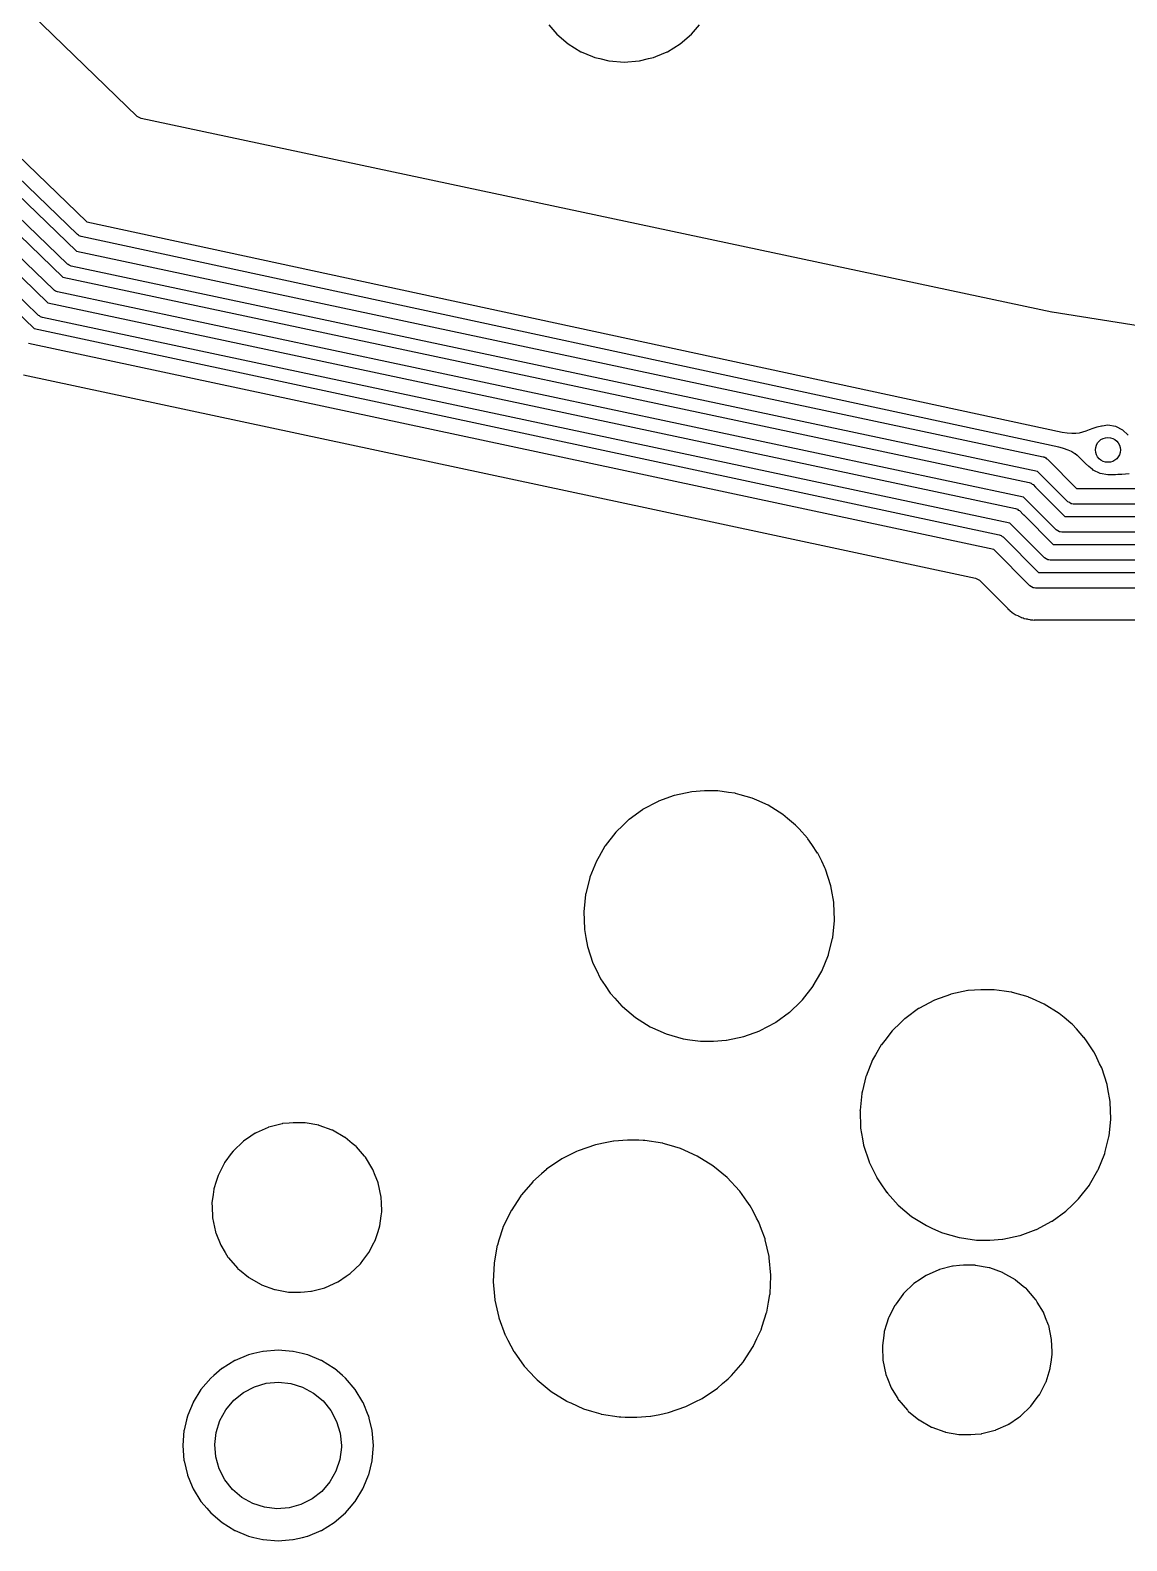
# Model space of a CAD drawing. Extents: x 1.4 to 9.87, y -6.25 to -1.8.
# Drawn here: x 4.246 to 4.939, y -5.721 to -4.767 of the extents above; entities that cross this region are included whole.
import ezdxf

# ---------------------------------------------------------------- set-up
doc = ezdxf.new("R2010")
doc.units = 0
doc.header["$MEASUREMENT"] = 0
doc.layers.add('BLACK', color=7, linetype='CONTINUOUS')

msp = doc.modelspace()

# ---------------------------------------------------------------- linework, layer by layer
at = {"layer": 'BLACK', "linetype": 'CONTINUOUS'}
for p, q in [((4.3139, -4.82146), (4.24726, -4.7571)), ((4.57387, -4.76346), (4.57898, -4.76944)), ((4.57898, -4.76944), (4.58616, -4.77557)), ((4.65694, -4.77557), (4.66412, -4.76944)), ((4.66412, -4.76944), (4.66922, -4.76346)), ((4.58616, -4.77557), (4.59422, -4.78051)), ((4.59422, -4.78051), (4.5944, -4.78058)), ((4.5944, -4.78058), (4.5944, -4.78058)), ((4.5944, -4.78058), (4.60151, -4.78353)), ((4.64158, -4.78353), (4.6487, -4.78058)), ((4.6487, -4.78058), (4.64888, -4.78051)), ((4.6487, -4.78058), (4.6487, -4.78058)), ((4.64888, -4.78051), (4.65694, -4.77557)), ((4.17488, -4.78473), (4.28194, -4.88805)), ((4.60151, -4.78353), (4.60294, -4.78413)), ((4.60294, -4.78413), (4.60616, -4.7849)), ((4.60616, -4.7849), (4.61194, -4.78629)), ((4.61194, -4.78629), (4.61194, -4.78629)), ((4.61194, -4.78629), (4.61213, -4.78633)), ((4.61213, -4.78633), (4.62155, -4.78707)), ((4.62155, -4.78707), (4.63097, -4.78633)), ((4.63097, -4.78633), (4.63116, -4.78629)), ((4.63116, -4.78629), (4.63694, -4.7849)), ((4.63116, -4.78629), (4.63116, -4.78629)), ((4.63694, -4.7849), (4.64015, -4.78413)), ((4.64015, -4.78413), (4.64158, -4.78353)), ((4.27611, -4.8961), (4.16906, -4.79279)), ((4.26973, -4.91469), (4.1605, -4.80915)), ((4.16632, -4.80109), (4.27556, -4.90663)), ((4.15759, -4.81751), (4.26689, -4.92292)), ((4.26108, -4.93099), (4.15178, -4.82557)), ((4.31631, -4.82275), (4.3139, -4.82146)), ((4.89184, -4.94508), (4.31631, -4.82275)), ((4.14867, -4.83377), (4.25741, -4.93915)), ((4.25158, -4.9472), (4.14295, -4.84193)), ((4.1396, -4.85015), (4.24869, -4.95549)), ((4.2767, -4.89641), (4.27611, -4.8961)), ((4.28194, -4.88805), (4.89826, -5.02082)), ((4.27717, -4.89688), (4.2767, -4.89641)), ((4.27849, -4.89737), (4.27717, -4.89688)), ((4.89619, -5.03044), (4.27849, -4.89737)), ((4.27033, -4.915), (4.26973, -4.91469)), ((4.27081, -4.91547), (4.27033, -4.915)), ((4.27556, -4.90663), (4.88637, -5.03646)), ((4.26689, -4.92292), (4.87745, -5.0527)), ((4.27213, -4.91596), (4.27081, -4.91547)), ((4.88273, -5.04575), (4.27213, -4.91596)), ((4.26167, -4.9313), (4.26108, -4.93099)), ((4.26214, -4.93177), (4.26167, -4.9313)), ((4.26347, -4.93226), (4.26214, -4.93177)), ((4.87398, -5.06203), (4.26347, -4.93226)), ((4.25741, -4.93915), (4.86876, -5.06909)), ((4.25218, -4.94751), (4.25158, -4.9472)), ((4.25266, -4.94799), (4.25218, -4.94751)), ((4.25398, -4.94848), (4.25266, -4.94799)), ((4.86526, -5.07841), (4.25398, -4.94848)), ((4.89209, -4.94512), (4.89184, -4.94508)), ((4.95169, -4.95456), (4.89209, -4.94512)), ((4.24869, -4.95549), (4.85853, -5.08578)), ((4.85505, -5.09511), (4.24525, -4.96482)), ((4.24211, -4.98462), (4.63782, -5.06917)), ((4.9114, -5.02077), (4.91348, -5.0201)), ((4.91348, -5.0201), (4.91561, -5.01932)), ((4.91561, -5.01932), (4.91791, -5.01848)), ((4.91791, -5.01848), (4.91793, -5.01847)), ((4.91793, -5.01847), (4.91918, -5.01806)), ((4.91918, -5.01806), (4.9205, -5.01762)), ((4.9205, -5.01762), (4.92052, -5.01761)), ((4.92052, -5.01761), (4.92319, -5.01688)), ((4.92319, -5.01688), (4.92354, -5.01693)), ((4.92354, -5.01693), (4.92723, -5.01635)), ((4.92354, -5.01693), (4.92354, -5.01693)), ((4.92723, -5.01635), (4.9321, -5.01712)), ((4.9321, -5.01712), (4.93649, -5.01936)), ((4.93649, -5.01936), (4.93997, -5.02284)), ((4.89826, -5.02082), (4.8983, -5.02081)), ((4.8983, -5.02081), (4.90137, -5.02136)), ((4.90137, -5.02136), (4.90138, -5.02136)), ((4.90138, -5.02136), (4.90138, -5.02136)), ((4.90138, -5.02136), (4.90435, -5.02163)), ((4.90435, -5.02163), (4.90435, -5.02163)), ((4.90435, -5.02163), (4.90437, -5.02163)), ((4.90437, -5.02163), (4.90696, -5.02159)), ((4.90696, -5.02159), (4.90927, -5.02129)), ((4.90927, -5.02129), (4.90928, -5.02128)), ((4.90928, -5.02128), (4.91139, -5.02078)), ((4.90928, -5.02128), (4.90928, -5.02128)), ((4.91139, -5.02078), (4.9114, -5.02077)), ((4.91139, -5.02078), (4.91139, -5.02078)), ((4.88637, -5.03646), (4.88659, -5.03654)), ((4.88659, -5.03654), (4.88671, -5.03654)), ((4.88671, -5.03654), (4.88689, -5.03665)), ((4.88689, -5.03665), (4.8872, -5.03677)), ((4.8872, -5.03677), (4.8874, -5.03679)), ((4.8874, -5.03679), (4.88749, -5.03687)), ((4.88749, -5.03687), (4.8877, -5.03695)), ((4.8877, -5.03695), (4.88829, -5.03754)), ((4.88829, -5.03754), (4.88905, -5.03802)), ((4.88905, -5.03802), (4.88916, -5.03826)), ((4.88916, -5.03826), (4.90737, -5.05647)), ((4.89622, -5.03047), (4.89619, -5.03044)), ((4.89846, -5.03104), (4.89622, -5.03047)), ((4.89924, -5.03123), (4.89846, -5.03104)), ((4.90208, -5.03222), (4.89924, -5.03123)), ((4.90209, -5.03223), (4.90208, -5.03222)), ((4.90413, -5.03319), (4.90209, -5.03223)), ((4.90209, -5.03223), (4.90209, -5.03223)), ((4.90443, -5.03333), (4.90413, -5.03319)), ((4.90444, -5.03334), (4.90443, -5.03333)), ((4.9064, -5.03455), (4.90444, -5.03334)), ((4.90444, -5.03334), (4.90444, -5.03334)), ((4.90641, -5.03455), (4.9064, -5.03455)), ((4.9064, -5.03455), (4.9064, -5.03455)), ((4.90642, -5.03456), (4.90641, -5.03455)), ((4.90776, -5.0356), (4.90642, -5.03456)), ((4.90642, -5.03456), (4.90642, -5.03456)), ((4.90814, -5.0359), (4.90776, -5.0356)), ((4.90976, -5.03737), (4.90814, -5.0359)), ((4.91138, -5.03896), (4.90976, -5.03737)), ((4.91313, -5.04067), (4.91138, -5.03896)), ((4.90185, -5.06487), (4.88273, -5.04575)), ((4.91314, -5.04068), (4.91313, -5.04067)), ((4.91514, -5.04252), (4.91314, -5.04068)), ((4.91516, -5.04253), (4.91514, -5.04252)), ((4.91728, -5.0443), (4.91516, -5.04253)), ((4.91747, -5.04439), (4.91728, -5.0443)), ((4.91752, -5.04438), (4.91747, -5.04439)), ((4.91797, -5.04484), (4.91752, -5.04438)), ((4.92236, -5.04707), (4.91797, -5.04484)), ((4.92723, -5.04785), (4.92236, -5.04707)), ((4.92749, -5.04781), (4.92723, -5.04785)), ((4.92758, -5.04784), (4.92749, -5.04781)), ((4.92848, -5.04783), (4.92758, -5.04784)), ((4.93056, -5.04781), (4.92848, -5.04783)), ((4.93057, -5.04781), (4.93056, -5.04781)), ((4.93196, -5.04777), (4.93057, -5.04781)), ((4.93344, -5.04773), (4.93196, -5.04777)), ((4.93557, -5.04762), (4.93344, -5.04773)), ((4.93344, -5.04773), (4.93344, -5.04773)), ((4.93597, -5.0476), (4.93557, -5.04762)), ((4.93598, -5.0476), (4.93597, -5.0476)), ((4.9383, -5.04745), (4.93598, -5.0476)), ((4.93831, -5.04745), (4.9383, -5.04745)), ((4.94056, -5.04728), (4.93831, -5.04745)), ((4.87745, -5.0527), (4.87747, -5.05271)), ((4.87747, -5.05271), (4.87748, -5.05271)), ((4.87748, -5.05271), (4.8775, -5.05272)), ((4.8775, -5.05272), (4.87878, -5.05319)), ((4.87878, -5.05319), (4.87929, -5.0537)), ((4.87929, -5.0537), (4.87991, -5.05404)), ((4.87991, -5.05404), (4.8815, -5.05563)), ((4.8815, -5.05563), (4.8815, -5.05563)), ((4.8815, -5.05563), (4.90004, -5.07416)), ((4.90737, -5.05647), (4.9497, -5.05647)), ((4.87454, -5.06259), (4.87398, -5.06203)), ((4.89452, -5.08257), (4.87454, -5.06259)), ((4.87454, -5.06259), (4.87454, -5.06259)), ((4.90291, -5.06545), (4.90185, -5.06487)), ((4.90393, -5.06611), (4.90291, -5.06545)), ((4.90419, -5.06614), (4.90393, -5.06611)), ((4.90428, -5.0662), (4.90419, -5.06614)), ((4.90446, -5.06618), (4.90428, -5.0662)), ((4.90533, -5.06631), (4.90446, -5.06618)), ((4.9497, -5.06631), (4.90533, -5.06631)), ((4.63782, -5.06917), (4.84364, -5.11314)), ((4.86876, -5.06909), (4.86881, -5.06911)), ((4.86881, -5.06911), (4.86884, -5.06911)), ((4.86884, -5.06911), (4.86891, -5.06915)), ((4.86891, -5.06915), (4.87008, -5.06958)), ((4.87008, -5.06958), (4.87061, -5.0701)), ((4.87061, -5.0701), (4.87126, -5.07047)), ((4.87126, -5.07047), (4.87382, -5.07309)), ((4.87382, -5.07309), (4.87408, -5.07324)), ((4.87408, -5.07324), (4.89271, -5.09186)), ((4.90004, -5.07416), (4.91266, -5.07416)), ((4.91266, -5.07416), (4.91266, -5.07416)), ((4.91266, -5.07416), (5.09559, -5.07416)), ((4.85853, -5.08578), (4.85854, -5.08579)), ((4.85854, -5.08579), (4.85855, -5.08579)), ((4.85855, -5.08579), (4.85857, -5.0858)), ((4.85857, -5.0858), (4.85985, -5.08627)), ((4.85985, -5.08627), (4.86036, -5.08678)), ((4.86036, -5.08678), (4.86098, -5.08712)), ((4.86098, -5.08712), (4.88342, -5.10956)), ((4.86696, -5.08015), (4.86526, -5.07841)), ((4.86724, -5.08031), (4.86696, -5.08015)), ((4.88719, -5.10026), (4.86724, -5.08031)), ((4.89558, -5.08315), (4.89452, -5.08257)), ((4.8966, -5.0838), (4.89558, -5.08315)), ((4.89685, -5.08384), (4.8966, -5.0838)), ((4.89695, -5.08389), (4.89685, -5.08384)), ((4.89713, -5.08388), (4.89695, -5.08389)), ((4.898, -5.08401), (4.89713, -5.08388)), ((4.91266, -5.08401), (4.898, -5.08401)), ((5.09355, -5.08401), (4.91266, -5.08401)), ((4.8779, -5.11796), (4.85505, -5.09511)), ((4.89271, -5.09186), (5.08826, -5.09186)), ((4.88825, -5.10084), (4.88719, -5.10026)), ((4.88927, -5.1015), (4.88825, -5.10084)), ((4.88952, -5.10154), (4.88927, -5.1015)), ((4.88962, -5.10159), (4.88952, -5.10154)), ((4.8898, -5.10158), (4.88962, -5.10159)), ((4.89067, -5.1017), (4.8898, -5.10158)), ((5.08622, -5.1017), (4.89067, -5.1017)), ((4.84364, -5.11314), (4.84612, -5.11448)), ((4.84612, -5.11448), (4.86156, -5.12992)), ((4.88342, -5.10956), (5.08093, -5.10956)), ((4.87897, -5.11854), (4.8779, -5.11796)), ((4.87999, -5.1192), (4.87897, -5.11854)), ((4.88024, -5.11924), (4.87999, -5.1192)), ((4.88034, -5.11929), (4.88024, -5.11924)), ((4.88052, -5.11928), (4.88034, -5.11929)), ((4.88138, -5.1194), (4.88052, -5.11928)), ((5.07889, -5.1194), (4.88138, -5.1194)), ((4.86156, -5.12992), (4.86185, -5.13025)), ((4.86185, -5.13025), (4.86201, -5.1305)), ((4.86201, -5.1305), (4.86224, -5.13072)), ((4.86224, -5.13072), (4.86397, -5.13234)), ((4.86397, -5.13234), (4.86408, -5.13245)), ((4.86408, -5.13245), (4.86486, -5.13323)), ((4.86486, -5.13323), (4.86498, -5.13332)), ((4.86498, -5.13332), (4.86534, -5.13363)), ((4.86534, -5.13363), (4.86661, -5.13482)), ((4.86661, -5.13482), (4.86688, -5.13497)), ((4.86688, -5.13497), (4.86688, -5.13497)), ((4.86688, -5.13497), (4.86731, -5.1352)), ((4.86731, -5.1352), (4.86796, -5.13563)), ((4.86796, -5.13563), (4.86859, -5.13612)), ((4.86859, -5.13612), (4.86887, -5.13624)), ((4.86887, -5.13624), (4.86887, -5.13624)), ((4.86887, -5.13624), (4.87019, -5.13681)), ((4.87019, -5.13681), (4.8706, -5.13702)), ((4.8706, -5.13702), (4.87213, -5.13785)), ((4.87213, -5.13785), (4.87243, -5.13793)), ((4.87243, -5.13793), (4.87243, -5.13793)), ((4.87243, -5.13793), (4.8729, -5.13805)), ((4.8729, -5.13805), (4.87364, -5.1383)), ((4.87364, -5.1383), (4.87437, -5.13862)), ((4.87437, -5.13862), (4.87552, -5.1388)), ((4.87552, -5.1388), (4.87609, -5.13889)), ((4.87609, -5.13889), (4.87655, -5.13899)), ((4.87655, -5.13899), (4.87793, -5.13934)), ((4.87793, -5.13934), (4.87823, -5.13942)), ((4.87823, -5.13942), (4.87903, -5.13942)), ((4.87903, -5.13942), (4.87981, -5.13948)), ((4.87981, -5.13948), (4.88059, -5.13961)), ((4.88059, -5.13961), (4.88091, -5.13958)), ((4.88091, -5.13958), (4.88233, -5.13944)), ((4.88233, -5.13944), (4.88279, -5.13942)), ((4.88279, -5.13942), (4.90178, -5.13942)), ((4.90178, -5.13942), (5.06854, -5.13942)), ((4.66421, -5.24813), (4.65339, -5.25043)), ((4.66438, -5.24812), (4.66421, -5.24813)), ((4.67239, -5.24756), (4.66438, -5.24812)), ((4.66438, -5.24812), (4.66438, -5.24812)), ((4.67248, -5.24755), (4.67239, -5.24756)), ((4.67239, -5.24756), (4.67239, -5.24756)), ((4.68077, -5.24755), (4.67248, -5.24755)), ((4.68749, -5.2485), (4.68077, -5.24755)), ((4.69155, -5.24907), (4.68749, -5.2485)), ((4.69172, -5.24909), (4.69155, -5.24907)), ((4.69155, -5.24907), (4.69155, -5.24907)), ((4.69189, -5.24914), (4.69172, -5.24909)), ((4.69492, -5.25001), (4.69189, -5.24914)), ((4.69189, -5.24914), (4.69189, -5.24914)), ((4.643, -5.25421), (4.63323, -5.25941)), ((4.64316, -5.25415), (4.643, -5.25421)), ((4.65323, -5.25049), (4.64316, -5.25415)), ((4.64316, -5.25415), (4.64316, -5.25415)), ((4.65339, -5.25043), (4.65323, -5.25049)), ((4.65323, -5.25049), (4.65323, -5.25049)), ((4.70235, -5.25214), (4.69492, -5.25001)), ((4.70251, -5.25221), (4.70235, -5.25214)), ((4.70537, -5.25349), (4.70251, -5.25221)), ((4.70251, -5.25221), (4.70251, -5.25221)), ((4.71245, -5.25664), (4.70537, -5.25349)), ((4.72183, -5.2625), (4.71245, -5.25664)), ((4.62416, -5.26603), (4.6209, -5.26918)), ((4.62429, -5.26591), (4.62416, -5.26603)), ((4.62416, -5.26603), (4.62416, -5.26603)), ((4.62467, -5.26563), (4.62429, -5.26591)), ((4.63309, -5.25951), (4.62467, -5.26563)), ((4.63323, -5.25941), (4.63309, -5.25951)), ((4.63309, -5.25951), (4.63309, -5.25951)), ((4.7247, -5.26491), (4.72183, -5.2625)), ((4.72979, -5.26918), (4.7247, -5.26491)), ((4.61633, -5.27359), (4.60952, -5.2823)), ((4.6209, -5.26918), (4.61633, -5.27359)), ((4.7303, -5.26961), (4.72979, -5.26918)), ((4.73214, -5.27164), (4.7303, -5.26961)), ((4.73742, -5.27751), (4.73214, -5.27164)), ((4.7377, -5.27783), (4.73742, -5.27751)), ((4.74021, -5.28154), (4.7377, -5.27783)), ((4.60944, -5.28245), (4.60568, -5.28896)), ((4.60952, -5.2823), (4.60944, -5.28245)), ((4.60944, -5.28245), (4.60944, -5.28245)), ((4.74379, -5.28685), (4.74021, -5.28154)), ((4.74389, -5.287), (4.74379, -5.28685)), ((4.74379, -5.28685), (4.74379, -5.28685)), ((4.74635, -5.29204), (4.74389, -5.287)), ((4.60399, -5.29188), (4.59985, -5.30213)), ((4.60568, -5.28896), (4.60399, -5.29188)), ((4.74837, -5.29618), (4.74635, -5.29204)), ((4.74873, -5.29693), (4.74837, -5.29618)), ((4.75215, -5.30745), (4.74873, -5.29693)), ((4.59981, -5.3023), (4.59725, -5.31255)), ((4.59985, -5.30213), (4.59981, -5.3023)), ((4.59981, -5.3023), (4.59981, -5.3023)), ((4.59716, -5.31304), (4.59622, -5.32192)), ((4.59718, -5.31286), (4.59716, -5.31304)), ((4.59716, -5.31304), (4.59716, -5.31304)), ((4.59725, -5.31255), (4.59718, -5.31286)), ((4.75258, -5.30985), (4.75215, -5.30745)), ((4.75397, -5.31778), (4.75258, -5.30985)), ((4.59622, -5.32192), (4.59602, -5.32386)), ((4.59602, -5.32386), (4.59603, -5.32404)), ((4.59603, -5.32404), (4.5964, -5.33473)), ((4.59603, -5.32404), (4.59603, -5.32404)), ((4.75407, -5.31834), (4.75397, -5.31778)), ((4.75408, -5.31852), (4.75407, -5.31834)), ((4.75445, -5.3291), (4.75408, -5.31852)), ((4.75408, -5.31852), (4.75408, -5.31852)), ((4.5964, -5.33473), (4.5964, -5.33491)), ((4.5964, -5.33491), (4.59643, -5.33508)), ((4.59643, -5.33508), (4.59644, -5.33509)), ((4.59644, -5.33509), (4.59735, -5.34026)), ((4.75335, -5.33996), (4.75444, -5.32957)), ((4.75444, -5.32957), (4.75446, -5.3294)), ((4.75444, -5.32957), (4.75444, -5.32957)), ((4.75446, -5.3294), (4.75445, -5.3291)), ((4.59735, -5.34026), (4.59833, -5.34581)), ((4.75069, -5.35086), (4.75326, -5.34056)), ((4.75326, -5.34056), (4.7533, -5.34039)), ((4.75326, -5.34056), (4.75326, -5.34056)), ((4.7533, -5.34039), (4.75335, -5.33996)), ((4.59833, -5.34581), (4.60174, -5.35632)), ((4.74648, -5.36138), (4.75063, -5.35112)), ((4.75063, -5.35112), (4.75069, -5.35086)), ((4.60174, -5.35632), (4.60182, -5.35648)), ((4.60182, -5.35648), (4.60182, -5.35648)), ((4.60182, -5.35648), (4.60378, -5.36051)), ((4.60378, -5.36051), (4.60659, -5.36626)), ((4.74104, -5.3708), (4.74588, -5.36242)), ((4.74588, -5.36242), (4.74648, -5.36138)), ((4.60659, -5.36626), (4.60669, -5.36641)), ((4.60669, -5.36641), (4.60669, -5.36641)), ((4.60669, -5.36641), (4.60946, -5.37052)), ((4.60946, -5.37052), (4.61277, -5.37543)), ((4.73415, -5.37967), (4.74095, -5.37096)), ((4.74095, -5.37096), (4.74104, -5.37081)), ((4.74104, -5.37081), (4.74104, -5.3708)), ((4.84693, -5.37321), (4.83892, -5.37377)), ((4.84702, -5.3732), (4.84693, -5.37321)), ((4.84693, -5.37321), (4.84693, -5.37321)), ((4.85531, -5.3732), (4.84702, -5.3732)), ((4.86161, -5.37409), (4.85531, -5.3732)), ((4.61277, -5.37543), (4.61289, -5.37556)), ((4.61289, -5.37556), (4.61289, -5.37556)), ((4.61289, -5.37556), (4.61561, -5.37858)), ((4.61561, -5.37858), (4.62017, -5.38365)), ((4.728, -5.3856), (4.73123, -5.38248)), ((4.73123, -5.38248), (4.73415, -5.37967)), ((4.81754, -5.37986), (4.80777, -5.38505)), ((4.8177, -5.3798), (4.81754, -5.37986)), ((4.82777, -5.37614), (4.8177, -5.3798)), ((4.8177, -5.3798), (4.8177, -5.3798)), ((4.82793, -5.37608), (4.82777, -5.37614)), ((4.82777, -5.37614), (4.82777, -5.37614)), ((4.83875, -5.37378), (4.82793, -5.37608)), ((4.83892, -5.37377), (4.83875, -5.37378)), ((4.83892, -5.37377), (4.83892, -5.37377)), ((4.86609, -5.37472), (4.86161, -5.37409)), ((4.86626, -5.37474), (4.86609, -5.37472)), ((4.86609, -5.37472), (4.86609, -5.37472)), ((4.86643, -5.37479), (4.86626, -5.37474)), ((4.86703, -5.37496), (4.86643, -5.37479)), ((4.86643, -5.37479), (4.86643, -5.37479)), ((4.87689, -5.37779), (4.86703, -5.37496)), ((4.87705, -5.37786), (4.87689, -5.37779)), ((4.87957, -5.37898), (4.87705, -5.37786)), ((4.87705, -5.37786), (4.87705, -5.37786)), ((4.88699, -5.38229), (4.87957, -5.37898)), ((4.89637, -5.38815), (4.88699, -5.38229)), ((4.62017, -5.38365), (4.62031, -5.38376)), ((4.62031, -5.38376), (4.62031, -5.38376)), ((4.62031, -5.38376), (4.62046, -5.38389)), ((4.62046, -5.38389), (4.62865, -5.39076)), ((4.62865, -5.39076), (4.63802, -5.39662)), ((4.71738, -5.39375), (4.72605, -5.38745)), ((4.72605, -5.38745), (4.72619, -5.38735)), ((4.72605, -5.38745), (4.72605, -5.38745)), ((4.72619, -5.38735), (4.728, -5.3856)), ((4.7987, -5.39168), (4.79629, -5.394)), ((4.79883, -5.39156), (4.7987, -5.39168)), ((4.7987, -5.39168), (4.7987, -5.39168)), ((4.79971, -5.39091), (4.79883, -5.39156)), ((4.80763, -5.38516), (4.79971, -5.39091)), ((4.80777, -5.38505), (4.80763, -5.38516)), ((4.80763, -5.38516), (4.80763, -5.38516)), ((4.89959, -5.39085), (4.89637, -5.38815)), ((4.9038, -5.39438), (4.89959, -5.39085)), ((4.63802, -5.39662), (4.64421, -5.39937)), ((4.64421, -5.39937), (4.64658, -5.40043)), ((4.64658, -5.40043), (4.64813, -5.40112)), ((4.64813, -5.40112), (4.65876, -5.40416)), ((4.69725, -5.40277), (4.70732, -5.3991)), ((4.70732, -5.3991), (4.70748, -5.39904)), ((4.70732, -5.3991), (4.70732, -5.3991)), ((4.70748, -5.39904), (4.71724, -5.39385)), ((4.71724, -5.39385), (4.71738, -5.39375)), ((4.79087, -5.39924), (4.78619, -5.40523)), ((4.79629, -5.394), (4.79087, -5.39924)), ((4.90484, -5.39526), (4.9038, -5.39438)), ((4.90728, -5.39797), (4.90484, -5.39526)), ((4.9121, -5.40331), (4.90728, -5.39797)), ((4.65876, -5.40416), (4.65893, -5.40419)), ((4.65893, -5.40419), (4.65893, -5.40419)), ((4.65893, -5.40419), (4.66298, -5.40476)), ((4.66298, -5.40476), (4.66971, -5.4057)), ((4.66971, -5.4057), (4.678, -5.4057)), ((4.678, -5.4057), (4.67809, -5.4057)), ((4.67809, -5.4057), (4.6861, -5.40514)), ((4.67809, -5.4057), (4.67809, -5.4057)), ((4.6861, -5.40514), (4.68627, -5.40513)), ((4.6861, -5.40514), (4.6861, -5.40514)), ((4.68627, -5.40513), (4.69709, -5.40283)), ((4.69709, -5.40283), (4.69725, -5.40277)), ((4.69725, -5.40277), (4.69725, -5.40277)), ((4.78398, -5.4081), (4.78032, -5.41444)), ((4.78406, -5.40795), (4.78398, -5.4081)), ((4.78398, -5.4081), (4.78398, -5.4081)), ((4.78451, -5.40738), (4.78406, -5.40795)), ((4.78619, -5.40523), (4.78451, -5.40738)), ((4.91224, -5.40348), (4.9121, -5.40331)), ((4.91407, -5.40619), (4.91224, -5.40348)), ((4.91833, -5.4125), (4.91407, -5.40619)), ((4.77853, -5.41753), (4.77439, -5.42778)), ((4.78032, -5.41444), (4.77853, -5.41753)), ((4.91843, -5.41264), (4.91833, -5.4125)), ((4.91833, -5.4125), (4.91833, -5.4125)), ((4.92019, -5.41627), (4.91843, -5.41264)), ((4.92198, -5.41993), (4.92019, -5.41627)), ((4.92328, -5.42258), (4.92198, -5.41993)), ((4.77435, -5.42795), (4.77208, -5.43705)), ((4.77439, -5.42778), (4.77435, -5.42795)), ((4.77435, -5.42795), (4.77435, -5.42795)), ((4.92669, -5.4331), (4.92328, -5.42258)), ((4.7717, -5.43869), (4.77058, -5.44934)), ((4.77172, -5.43851), (4.7717, -5.43869)), ((4.7717, -5.43869), (4.7717, -5.43869)), ((4.77208, -5.43705), (4.77172, -5.43851)), ((4.92717, -5.43579), (4.92669, -5.4331)), ((4.92857, -5.44374), (4.92717, -5.43579)), ((4.77058, -5.44934), (4.77056, -5.44951)), ((4.77056, -5.44951), (4.77057, -5.44968)), ((4.77057, -5.44968), (4.77094, -5.46035)), ((4.77057, -5.44968), (4.77057, -5.44968)), ((4.92861, -5.44399), (4.92857, -5.44374)), ((4.92862, -5.44417), (4.92861, -5.44399)), ((4.92899, -5.45473), (4.92862, -5.44417)), ((4.92862, -5.44417), (4.92862, -5.44417)), ((4.40548, -5.45785), (4.39709, -5.46003)), ((4.40568, -5.4578), (4.40548, -5.45785)), ((4.40548, -5.45785), (4.40548, -5.45785)), ((4.40589, -5.45778), (4.40568, -5.4578)), ((4.40981, -5.45745), (4.40589, -5.45778)), ((4.40589, -5.45778), (4.40589, -5.45778)), ((4.41245, -5.45722), (4.40981, -5.45745)), ((4.41883, -5.45722), (4.41245, -5.45722)), ((4.41889, -5.45722), (4.41883, -5.45722)), ((4.41909, -5.45723), (4.41889, -5.45722)), ((4.41889, -5.45722), (4.41889, -5.45722)), ((4.41979, -5.45727), (4.41909, -5.45723)), ((4.41995, -5.4573), (4.41979, -5.45727)), ((4.42852, -5.45885), (4.41995, -5.4573)), ((4.41995, -5.4573), (4.41995, -5.4573)), ((4.42872, -5.45888), (4.42852, -5.45885)), ((4.42852, -5.45885), (4.42852, -5.45885)), ((4.42892, -5.45895), (4.42872, -5.45888)), ((4.43706, -5.46191), (4.42892, -5.45895)), ((4.42892, -5.45895), (4.42892, -5.45895)), ((4.92791, -5.46542), (4.92898, -5.45522)), ((4.92898, -5.45522), (4.929, -5.45504)), ((4.92898, -5.45522), (4.92898, -5.45522)), ((4.929, -5.45504), (4.92899, -5.45473)), ((4.38107, -5.46888), (4.3745, -5.47515)), ((4.38576, -5.46573), (4.38107, -5.46888)), ((4.38843, -5.46393), (4.38576, -5.46573)), ((4.38861, -5.46381), (4.38843, -5.46393)), ((4.38843, -5.46393), (4.38843, -5.46393)), ((4.38894, -5.46366), (4.38861, -5.46381)), ((4.3967, -5.46016), (4.38894, -5.46366)), ((4.39689, -5.46008), (4.3967, -5.46016)), ((4.3967, -5.46016), (4.3967, -5.46016)), ((4.39709, -5.46003), (4.39689, -5.46008)), ((4.39709, -5.46003), (4.39709, -5.46003)), ((4.43726, -5.46198), (4.43706, -5.46191)), ((4.43706, -5.46191), (4.43706, -5.46191)), ((4.44515, -5.46648), (4.43726, -5.46198)), ((4.44532, -5.46661), (4.44515, -5.46648)), ((4.44979, -5.47028), (4.44532, -5.46661)), ((4.44532, -5.46661), (4.44532, -5.46661)), ((4.61477, -5.46885), (4.6106, -5.46969)), ((4.61493, -5.46882), (4.61477, -5.46885)), ((4.61477, -5.46885), (4.61477, -5.46885)), ((4.62359, -5.46824), (4.61493, -5.46882)), ((4.63085, -5.46824), (4.62359, -5.46824)), ((4.6309, -5.46824), (4.63085, -5.46824)), ((4.63352, -5.46836), (4.6309, -5.46824)), ((4.6309, -5.46824), (4.6309, -5.46824)), ((4.63448, -5.46841), (4.63352, -5.46836)), ((4.63462, -5.46843), (4.63448, -5.46841)), ((4.64581, -5.4702), (4.63462, -5.46843)), ((4.63462, -5.46843), (4.63462, -5.46843)), ((4.77094, -5.46035), (4.77095, -5.46056)), ((4.77095, -5.46056), (4.77098, -5.46073)), ((4.77098, -5.46073), (4.77098, -5.46073)), ((4.77098, -5.46073), (4.77217, -5.46751)), ((4.77217, -5.46751), (4.77287, -5.47145)), ((4.92553, -5.47532), (4.9278, -5.46621)), ((4.9278, -5.46621), (4.92784, -5.46604)), ((4.9278, -5.46621), (4.9278, -5.46621)), ((4.92784, -5.46604), (4.92791, -5.46542)), ((4.3733, -5.47677), (4.36931, -5.48213)), ((4.3745, -5.47515), (4.3733, -5.47677)), ((4.45218, -5.47223), (4.44979, -5.47028)), ((4.45232, -5.47239), (4.45218, -5.47223)), ((4.45745, -5.47831), (4.45232, -5.47239)), ((4.45232, -5.47239), (4.45232, -5.47239)), ((4.45813, -5.47909), (4.45745, -5.47831)), ((4.5914, -5.47547), (4.5835, -5.47943)), ((4.59254, -5.4749), (4.5914, -5.47547)), ((4.60354, -5.47112), (4.59254, -5.4749)), ((4.6106, -5.46969), (4.60354, -5.47112)), ((4.64597, -5.47023), (4.64581, -5.4702)), ((4.64581, -5.4702), (4.64581, -5.4702)), ((4.64613, -5.47027), (4.64597, -5.47023)), ((4.65001, -5.47143), (4.64613, -5.47027)), ((4.64613, -5.47027), (4.64613, -5.47027)), ((4.65711, -5.47355), (4.65001, -5.47143)), ((4.66771, -5.47831), (4.65711, -5.47355)), ((4.6776, -5.48444), (4.66771, -5.47831)), ((4.77287, -5.47145), (4.77628, -5.48197)), ((4.92102, -5.48703), (4.92517, -5.47677)), ((4.92517, -5.47677), (4.92553, -5.47532)), ((4.36899, -5.48262), (4.36536, -5.48976)), ((4.36908, -5.48244), (4.36899, -5.48262)), ((4.36931, -5.48213), (4.36908, -5.48244)), ((4.46284, -5.48686), (4.45813, -5.47909)), ((4.46428, -5.4905), (4.46284, -5.48686)), ((4.57241, -5.48675), (4.56942, -5.48942)), ((4.57253, -5.48664), (4.57241, -5.48675)), ((4.57241, -5.48675), (4.57241, -5.48675)), ((4.58215, -5.48011), (4.57253, -5.48664)), ((4.5835, -5.47943), (4.58215, -5.48011)), ((4.68658, -5.49182), (4.6776, -5.48444)), ((4.77628, -5.48197), (4.77636, -5.48213)), ((4.77636, -5.48213), (4.77636, -5.48213)), ((4.77636, -5.48213), (4.77782, -5.48512)), ((4.77782, -5.48512), (4.78113, -5.49191)), ((4.91558, -5.49645), (4.92094, -5.48718)), ((4.92094, -5.48718), (4.92102, -5.48703)), ((4.36377, -5.4944), (4.36233, -5.49901)), ((4.36496, -5.49053), (4.36377, -5.4944)), ((4.36536, -5.48976), (4.36496, -5.49053)), ((4.46588, -5.49454), (4.46428, -5.4905)), ((4.46618, -5.49531), (4.46588, -5.49454)), ((4.46804, -5.5042), (4.46618, -5.49531)), ((4.56376, -5.49452), (4.55671, -5.50274)), ((4.56386, -5.49439), (4.56376, -5.49452)), ((4.56376, -5.49452), (4.56376, -5.49452)), ((4.56942, -5.48942), (4.56386, -5.49439)), ((4.68669, -5.49194), (4.68658, -5.49182)), ((4.6944, -5.5002), (4.68669, -5.49194)), ((4.78113, -5.49191), (4.78123, -5.49206)), ((4.78123, -5.49206), (4.78123, -5.49206)), ((4.78123, -5.49206), (4.78329, -5.49511)), ((4.78329, -5.49511), (4.78732, -5.50108)), ((4.90869, -5.50532), (4.9155, -5.4966)), ((4.9155, -5.4966), (4.91558, -5.49645)), ((4.91558, -5.49645), (4.91558, -5.49645)), ((4.36181, -5.50268), (4.36111, -5.50795)), ((4.36227, -5.49921), (4.36181, -5.50268)), ((4.36233, -5.49901), (4.36227, -5.49921)), ((4.36233, -5.49901), (4.36233, -5.49901)), ((4.46819, -5.50814), (4.46804, -5.5042)), ((4.55621, -5.50336), (4.55006, -5.51283)), ((4.5563, -5.50322), (4.55621, -5.50336)), ((4.55621, -5.50336), (4.55621, -5.50336)), ((4.55671, -5.50274), (4.5563, -5.50322)), ((4.69451, -5.50032), (4.6944, -5.5002)), ((4.6944, -5.5002), (4.6944, -5.5002)), ((4.6946, -5.50046), (4.69451, -5.50032)), ((4.69461, -5.50046), (4.6946, -5.50046)), ((4.69906, -5.50673), (4.69461, -5.50046)), ((4.70124, -5.5098), (4.69906, -5.50673)), ((4.78732, -5.50108), (4.78743, -5.50121)), ((4.78743, -5.50121), (4.78743, -5.50121)), ((4.78743, -5.50121), (4.78791, -5.50174)), ((4.78791, -5.50174), (4.79472, -5.5093)), ((4.9046, -5.50926), (4.90869, -5.50532)), ((4.36111, -5.50795), (4.36108, -5.50821)), ((4.36108, -5.50821), (4.36109, -5.50842)), ((4.36109, -5.50842), (4.36109, -5.50842)), ((4.36109, -5.50842), (4.36114, -5.50995)), ((4.36114, -5.50995), (4.36142, -5.51729)), ((4.46719, -5.52228), (4.46802, -5.516)), ((4.46802, -5.516), (4.46836, -5.51348)), ((4.46837, -5.51283), (4.46819, -5.50814)), ((4.46836, -5.51348), (4.46838, -5.51327)), ((4.46836, -5.51348), (4.46836, -5.51348)), ((4.46838, -5.51327), (4.46837, -5.51283)), ((4.54969, -5.51355), (4.54498, -5.52347)), ((4.5499, -5.51312), (4.54969, -5.51355)), ((4.54997, -5.51297), (4.5499, -5.51312)), ((4.5499, -5.51312), (4.5499, -5.51312)), ((4.55006, -5.51283), (4.54997, -5.51297)), ((4.703, -5.51312), (4.70124, -5.5098)), ((4.70527, -5.51744), (4.703, -5.51312)), ((4.79472, -5.5093), (4.80319, -5.51641)), ((4.80319, -5.51641), (4.81257, -5.52227)), ((4.89193, -5.5194), (4.90059, -5.5131)), ((4.90059, -5.5131), (4.90073, -5.513)), ((4.90059, -5.5131), (4.90059, -5.5131)), ((4.90073, -5.513), (4.90091, -5.51283)), ((4.90091, -5.51283), (4.9046, -5.50926)), ((4.36142, -5.51729), (4.36328, -5.52618)), ((4.36328, -5.52618), (4.36336, -5.52637)), ((4.4645, -5.53095), (4.46604, -5.52597)), ((4.46604, -5.52597), (4.46713, -5.52248)), ((4.46713, -5.52248), (4.46719, -5.52228)), ((4.46713, -5.52248), (4.46713, -5.52248)), ((4.54493, -5.52363), (4.54245, -5.53135)), ((4.54498, -5.52347), (4.54493, -5.52363)), ((4.54493, -5.52363), (4.54493, -5.52363)), ((4.70667, -5.52008), (4.70527, -5.51744)), ((4.70836, -5.52469), (4.70667, -5.52008)), ((4.71056, -5.53066), (4.70836, -5.52469)), ((4.81257, -5.52227), (4.81597, -5.52378)), ((4.81597, -5.52378), (4.82213, -5.52652)), ((4.87179, -5.52842), (4.88186, -5.52475)), ((4.88186, -5.52475), (4.88202, -5.52469)), ((4.88186, -5.52475), (4.88186, -5.52475)), ((4.88202, -5.52469), (4.89178, -5.5195)), ((4.89178, -5.5195), (4.89193, -5.5194)), ((4.36336, -5.52637), (4.36336, -5.52637)), ((4.36336, -5.52637), (4.36349, -5.5267)), ((4.36349, -5.5267), (4.36662, -5.53462)), ((4.36662, -5.53462), (4.3694, -5.5392)), ((4.46038, -5.53905), (4.46262, -5.53464)), ((4.46262, -5.53464), (4.4644, -5.53114)), ((4.4644, -5.53114), (4.4645, -5.53095)), ((4.4644, -5.53114), (4.4644, -5.53114)), ((4.5414, -5.5347), (4.5394, -5.5458)), ((4.54142, -5.53454), (4.5414, -5.5347)), ((4.54245, -5.53135), (4.54142, -5.53454)), ((4.71068, -5.531), (4.71056, -5.53066)), ((4.71072, -5.53116), (4.71068, -5.531)), ((4.71309, -5.54176), (4.71072, -5.53116)), ((4.71072, -5.53116), (4.71072, -5.53116)), ((4.82213, -5.52652), (4.82267, -5.52677)), ((4.82267, -5.52677), (4.8333, -5.52981)), ((4.8333, -5.52981), (4.83347, -5.52984)), ((4.83347, -5.52984), (4.83347, -5.52984)), ((4.83347, -5.52984), (4.83752, -5.53041)), ((4.83752, -5.53041), (4.84425, -5.53135)), ((4.84425, -5.53135), (4.85254, -5.53135)), ((4.85254, -5.53135), (4.85263, -5.53135)), ((4.85263, -5.53135), (4.86064, -5.53079)), ((4.85263, -5.53135), (4.85263, -5.53135)), ((4.86064, -5.53079), (4.86081, -5.53077)), ((4.86064, -5.53079), (4.86064, -5.53079)), ((4.86081, -5.53077), (4.87163, -5.52848)), ((4.87163, -5.52848), (4.87179, -5.52842)), ((4.87179, -5.52842), (4.87179, -5.52842)), ((4.3694, -5.5392), (4.37121, -5.54218)), ((4.37121, -5.54218), (4.37133, -5.54239)), ((4.37133, -5.54239), (4.37147, -5.54255)), ((4.37147, -5.54255), (4.37713, -5.54908)), ((4.45496, -5.54633), (4.45646, -5.54432)), ((4.45646, -5.54432), (4.46026, -5.53921)), ((4.46026, -5.53921), (4.46038, -5.53905)), ((4.46026, -5.53921), (4.46026, -5.53921)), ((4.71322, -5.54234), (4.71309, -5.54176)), ((4.71323, -5.54251), (4.71322, -5.54234)), ((4.7142, -5.55354), (4.71323, -5.54251)), ((4.37713, -5.54908), (4.37728, -5.54925)), ((4.37728, -5.54925), (4.37847, -5.55022)), ((4.37847, -5.55022), (4.38415, -5.55487)), ((4.44103, -5.55756), (4.44595, -5.55424)), ((4.44595, -5.55424), (4.44839, -5.5526)), ((4.44839, -5.5526), (4.45496, -5.54633)), ((4.53936, -5.54615), (4.53885, -5.5574)), ((4.53937, -5.54598), (4.53936, -5.54615)), ((4.53936, -5.54615), (4.53936, -5.54615)), ((4.5394, -5.5458), (4.53937, -5.54598)), ((4.71372, -5.56521), (4.71422, -5.55409)), ((4.71423, -5.55392), (4.7142, -5.55354)), ((4.71422, -5.55409), (4.71423, -5.55392)), ((4.71422, -5.55409), (4.71422, -5.55409)), ((4.81204, -5.55397), (4.8085, -5.55635)), ((4.81222, -5.55385), (4.81204, -5.55397)), ((4.81204, -5.55397), (4.81204, -5.55397)), ((4.81241, -5.55376), (4.81222, -5.55385)), ((4.82031, -5.55021), (4.81241, -5.55376)), ((4.8205, -5.55012), (4.82031, -5.55021)), ((4.82031, -5.55021), (4.82031, -5.55021)), ((4.8207, -5.55007), (4.8205, -5.55012)), ((4.82909, -5.54789), (4.8207, -5.55007)), ((4.8207, -5.55007), (4.8207, -5.55007)), ((4.82929, -5.54784), (4.82909, -5.54789)), ((4.82909, -5.54789), (4.82909, -5.54789)), ((4.8295, -5.54782), (4.82929, -5.54784)), ((4.83342, -5.54749), (4.8295, -5.54782)), ((4.8295, -5.54782), (4.8295, -5.54782)), ((4.83606, -5.54726), (4.83342, -5.54749)), ((4.84244, -5.54726), (4.83606, -5.54726)), ((4.8425, -5.54727), (4.84244, -5.54726)), ((4.8427, -5.54727), (4.8425, -5.54727)), ((4.8425, -5.54727), (4.8425, -5.54727)), ((4.84339, -5.54731), (4.8427, -5.54727)), ((4.84355, -5.54734), (4.84339, -5.54731)), ((4.85212, -5.54889), (4.84355, -5.54734)), ((4.84355, -5.54734), (4.84355, -5.54734)), ((4.85233, -5.54892), (4.85212, -5.54889)), ((4.85212, -5.54889), (4.85212, -5.54889)), ((4.85253, -5.549), (4.85233, -5.54892)), ((4.86067, -5.55195), (4.85253, -5.549)), ((4.85253, -5.549), (4.85253, -5.549)), ((4.86087, -5.55202), (4.86067, -5.55195)), ((4.86067, -5.55195), (4.86067, -5.55195)), ((4.86876, -5.55652), (4.86087, -5.55202)), ((4.38415, -5.55487), (4.38415, -5.55488)), ((4.38415, -5.55488), (4.38431, -5.55501)), ((4.38431, -5.55501), (4.3922, -5.5595)), ((4.3922, -5.5595), (4.3924, -5.55957)), ((4.3924, -5.55957), (4.3924, -5.55957)), ((4.3924, -5.55957), (4.40054, -5.56253)), ((4.40054, -5.56253), (4.40054, -5.56253)), ((4.40054, -5.56253), (4.40074, -5.5626)), ((4.40074, -5.5626), (4.40095, -5.56264)), ((4.40095, -5.56264), (4.40095, -5.56264)), ((4.40095, -5.56264), (4.40952, -5.56419)), ((4.40952, -5.56419), (4.40952, -5.56419)), ((4.40952, -5.56419), (4.40968, -5.56422)), ((4.40968, -5.56422), (4.41037, -5.56425)), ((4.41037, -5.56425), (4.41057, -5.56426)), ((4.41057, -5.56426), (4.41057, -5.56426)), ((4.41057, -5.56426), (4.41063, -5.56426)), ((4.41063, -5.56426), (4.41701, -5.56426)), ((4.41701, -5.56426), (4.41965, -5.56404)), ((4.41965, -5.56404), (4.42357, -5.5637)), ((4.42357, -5.5637), (4.42378, -5.56369)), ((4.42357, -5.5637), (4.42357, -5.5637)), ((4.42378, -5.56369), (4.42398, -5.56363)), ((4.42398, -5.56363), (4.43237, -5.56146)), ((4.42398, -5.56363), (4.42398, -5.56363)), ((4.43237, -5.56146), (4.43257, -5.56141)), ((4.43237, -5.56146), (4.43237, -5.56146)), ((4.43257, -5.56141), (4.43276, -5.56132)), ((4.43276, -5.56132), (4.44066, -5.55776)), ((4.43276, -5.56132), (4.43276, -5.56132)), ((4.44066, -5.55776), (4.44085, -5.55767)), ((4.44085, -5.55767), (4.44097, -5.5576)), ((4.44097, -5.5576), (4.44103, -5.55756)), ((4.44103, -5.55756), (4.44103, -5.55756)), ((4.53885, -5.5574), (4.53884, -5.5576)), ((4.53884, -5.5576), (4.53885, -5.55776)), ((4.53885, -5.55776), (4.53885, -5.55776)), ((4.53885, -5.55776), (4.53964, -5.5668)), ((4.80468, -5.55892), (4.79811, -5.56519)), ((4.8085, -5.55635), (4.80468, -5.55892)), ((4.86892, -5.55665), (4.86876, -5.55652)), ((4.87376, -5.56061), (4.86892, -5.55665)), ((4.86892, -5.55665), (4.86892, -5.55665)), ((4.87579, -5.56227), (4.87376, -5.56061)), ((4.87592, -5.56243), (4.87579, -5.56227)), ((4.88062, -5.56785), (4.87592, -5.56243)), ((4.87592, -5.56243), (4.87592, -5.56243)), ((4.53964, -5.5668), (4.53985, -5.56918)), ((4.53985, -5.56918), (4.53989, -5.56934)), ((4.53989, -5.56934), (4.53989, -5.56934)), ((4.53989, -5.56934), (4.54234, -5.58031)), ((4.71164, -5.57698), (4.71281, -5.57053)), ((4.71281, -5.57053), (4.71367, -5.5657)), ((4.71367, -5.5657), (4.7137, -5.56554)), ((4.71367, -5.5657), (4.71367, -5.5657)), ((4.7137, -5.56554), (4.71372, -5.56521)), ((4.79259, -5.57266), (4.7888, -5.58013)), ((4.79269, -5.57248), (4.79259, -5.57266)), ((4.79333, -5.57162), (4.79269, -5.57248)), ((4.79773, -5.5657), (4.79333, -5.57162)), ((4.79811, -5.56519), (4.79773, -5.5657)), ((4.88174, -5.56913), (4.88062, -5.56785)), ((4.88185, -5.56931), (4.88174, -5.56913)), ((4.88258, -5.57053), (4.88185, -5.56931)), ((4.88185, -5.56931), (4.88185, -5.56931)), ((4.88645, -5.5769), (4.88258, -5.57053)), ((4.54234, -5.58031), (4.54239, -5.58053)), ((4.54239, -5.58053), (4.5464, -5.59144)), ((4.70884, -5.58571), (4.71159, -5.57714)), ((4.71159, -5.57714), (4.71164, -5.57698)), ((4.71159, -5.57714), (4.71159, -5.57714)), ((4.78857, -5.58057), (4.78732, -5.58461)), ((4.7888, -5.58013), (4.78857, -5.58057)), ((4.88787, -5.5805), (4.88645, -5.5769)), ((4.8897, -5.58512), (4.88787, -5.5805)), ((4.5464, -5.59144), (4.54648, -5.59158)), ((4.54648, -5.59158), (4.54648, -5.59158)), ((4.54648, -5.59158), (4.54807, -5.5946)), ((4.70548, -5.59355), (4.70809, -5.58805)), ((4.70809, -5.58805), (4.70884, -5.58571)), ((4.78555, -5.59174), (4.78472, -5.59796)), ((4.78588, -5.58925), (4.78555, -5.59174)), ((4.78594, -5.58905), (4.78588, -5.58925)), ((4.78732, -5.58461), (4.78594, -5.58905)), ((4.78594, -5.58905), (4.78594, -5.58905)), ((4.88979, -5.58535), (4.8897, -5.58512)), ((4.89165, -5.59424), (4.88979, -5.58535)), ((4.39327, -5.60175), (4.38765, -5.6031)), ((4.39346, -5.60171), (4.39327, -5.60175)), ((4.39327, -5.60175), (4.39327, -5.60175)), ((4.40288, -5.60097), (4.39346, -5.60171)), ((4.4123, -5.60171), (4.40288, -5.60097)), ((4.41249, -5.60175), (4.4123, -5.60171)), ((4.41811, -5.6031), (4.41249, -5.60175)), ((4.41249, -5.60175), (4.41249, -5.60175)), ((4.54807, -5.5946), (4.55183, -5.60172)), ((4.55183, -5.60172), (4.55203, -5.60201)), ((4.55203, -5.60201), (4.55846, -5.61107)), ((4.69686, -5.60817), (4.70301, -5.59869)), ((4.70301, -5.59869), (4.7031, -5.59855)), ((4.70301, -5.59869), (4.70301, -5.59869)), ((4.7031, -5.59855), (4.70318, -5.5984)), ((4.70318, -5.5984), (4.70325, -5.59825)), ((4.70325, -5.59825), (4.70548, -5.59355)), ((4.78472, -5.59796), (4.78468, -5.59825)), ((4.78468, -5.59825), (4.78469, -5.59846)), ((4.78469, -5.59846), (4.78471, -5.59885)), ((4.78469, -5.59846), (4.78469, -5.59846)), ((4.78471, -5.59885), (4.78503, -5.60733)), ((4.89166, -5.59445), (4.89165, -5.59424)), ((4.89193, -5.6017), (4.89166, -5.59445)), ((4.89199, -5.60331), (4.89193, -5.6017)), ((4.37555, -5.60753), (4.36749, -5.61246)), ((4.37573, -5.60745), (4.37555, -5.60753)), ((4.3841, -5.60399), (4.37573, -5.60745)), ((4.37573, -5.60745), (4.37573, -5.60745)), ((4.38428, -5.60391), (4.3841, -5.60399)), ((4.3841, -5.60399), (4.3841, -5.60399)), ((4.38765, -5.6031), (4.38428, -5.60391)), ((4.42149, -5.60391), (4.41811, -5.6031)), ((4.42167, -5.60399), (4.42149, -5.60391)), ((4.43003, -5.60745), (4.42167, -5.60399)), ((4.42167, -5.60399), (4.42167, -5.60399)), ((4.43021, -5.60753), (4.43003, -5.60745)), ((4.43003, -5.60745), (4.43003, -5.60745)), ((4.43827, -5.61246), (4.43021, -5.60753)), ((4.55846, -5.61107), (4.55846, -5.61107)), ((4.55846, -5.61107), (4.55856, -5.6112)), ((4.55856, -5.6112), (4.55867, -5.61132)), ((4.55867, -5.61132), (4.55867, -5.61132)), ((4.55867, -5.61132), (4.5653, -5.61842)), ((4.68942, -5.61688), (4.69666, -5.60843)), ((4.69666, -5.60843), (4.69677, -5.60831)), ((4.69666, -5.60843), (4.69666, -5.60843)), ((4.69677, -5.60831), (4.69686, -5.60817)), ((4.69686, -5.60817), (4.69686, -5.60817)), ((4.78503, -5.60733), (4.78689, -5.61622)), ((4.8908, -5.61232), (4.89149, -5.60712)), ((4.89149, -5.60712), (4.89196, -5.60352)), ((4.89196, -5.60352), (4.89199, -5.60331)), ((4.89196, -5.60352), (4.89196, -5.60352)), ((4.36031, -5.6186), (4.35417, -5.62578)), ((4.36228, -5.61691), (4.36031, -5.6186)), ((4.36735, -5.61259), (4.36228, -5.61691)), ((4.36749, -5.61246), (4.36735, -5.61259)), ((4.36735, -5.61259), (4.36735, -5.61259)), ((4.39539, -5.62188), (4.40316, -5.62117)), ((4.40316, -5.62117), (4.41092, -5.62199)), ((4.43842, -5.61259), (4.43827, -5.61246)), ((4.44348, -5.61691), (4.43842, -5.61259)), ((4.43842, -5.61259), (4.43842, -5.61259)), ((4.44545, -5.6186), (4.44348, -5.61691)), ((4.45159, -5.62578), (4.44545, -5.6186)), ((4.5653, -5.61842), (4.56649, -5.6197)), ((4.56649, -5.6197), (4.57547, -5.62708)), ((4.68373, -5.62203), (4.68717, -5.61895)), ((4.68717, -5.61895), (4.68921, -5.61713)), ((4.68921, -5.61713), (4.68942, -5.61688)), ((4.78689, -5.61622), (4.78697, -5.61641)), ((4.78697, -5.61641), (4.78697, -5.61641)), ((4.78697, -5.61641), (4.7879, -5.61878)), ((4.7879, -5.61878), (4.79023, -5.62466)), ((4.88566, -5.62579), (4.88801, -5.62118)), ((4.88801, -5.62118), (4.88811, -5.62099)), ((4.88801, -5.62118), (4.88801, -5.62118)), ((4.88811, -5.62099), (4.89071, -5.61259)), ((4.89071, -5.61259), (4.89074, -5.61252)), ((4.89074, -5.61252), (4.8908, -5.61232)), ((4.89074, -5.61252), (4.89074, -5.61252)), ((4.35417, -5.62578), (4.34924, -5.63384)), ((4.37489, -5.63259), (4.38098, -5.6277)), ((4.38098, -5.6277), (4.3879, -5.62408)), ((4.3879, -5.62408), (4.39539, -5.62188)), ((4.41092, -5.62199), (4.41838, -5.6243)), ((4.41838, -5.6243), (4.42525, -5.62801)), ((4.42525, -5.62801), (4.43126, -5.63299)), ((4.45652, -5.63384), (4.45159, -5.62578)), ((4.57547, -5.62708), (4.58535, -5.63321)), ((4.67092, -5.63142), (4.68054, -5.62488)), ((4.68054, -5.62488), (4.68373, -5.62203)), ((4.79023, -5.62466), (4.79298, -5.6292)), ((4.79298, -5.6292), (4.7944, -5.63155)), ((4.88026, -5.6341), (4.88386, -5.62926)), ((4.88386, -5.62926), (4.88399, -5.62909)), ((4.88386, -5.62926), (4.88386, -5.62926)), ((4.88399, -5.62909), (4.88566, -5.62579)), ((4.34916, -5.63402), (4.34587, -5.64198)), ((4.34924, -5.63384), (4.34916, -5.63402)), ((4.34916, -5.63402), (4.34916, -5.63402)), ((4.36612, -5.64541), (4.36988, -5.63857)), ((4.36988, -5.63857), (4.37489, -5.63259)), ((4.43126, -5.63299), (4.4362, -5.63904)), ((4.4362, -5.63904), (4.43986, -5.64593)), ((4.4566, -5.63402), (4.45652, -5.63384)), ((4.4599, -5.64198), (4.4566, -5.63402)), ((4.4566, -5.63402), (4.4566, -5.63402)), ((4.58535, -5.63321), (4.58551, -5.63328)), ((4.58551, -5.63328), (4.58551, -5.63328)), ((4.58551, -5.63328), (4.58782, -5.63432)), ((4.58782, -5.63432), (4.59596, -5.63798)), ((4.59596, -5.63798), (4.60081, -5.63942)), ((4.60081, -5.63942), (4.60682, -5.64121)), ((4.64419, -5.64149), (4.64953, -5.64041)), ((4.64953, -5.64041), (4.66053, -5.63662)), ((4.66053, -5.63662), (4.66642, -5.63367)), ((4.66642, -5.63367), (4.67077, -5.63149)), ((4.67077, -5.63149), (4.67092, -5.63142)), ((4.67077, -5.63149), (4.67077, -5.63149)), ((4.7944, -5.63155), (4.79494, -5.63243)), ((4.79494, -5.63243), (4.79508, -5.63259)), ((4.79508, -5.63259), (4.8006, -5.63895)), ((4.8006, -5.63895), (4.80089, -5.63929)), ((4.80089, -5.63929), (4.80129, -5.63962)), ((4.80129, -5.63962), (4.80775, -5.64492)), ((4.872, -5.64264), (4.87857, -5.63637)), ((4.87857, -5.63637), (4.88026, -5.6341)), ((4.34503, -5.64505), (4.34346, -5.65156)), ((4.34562, -5.64257), (4.34503, -5.64505)), ((4.34587, -5.64198), (4.34562, -5.64257)), ((4.36376, -5.65286), (4.36612, -5.64541)), ((4.43986, -5.64593), (4.44212, -5.6534)), ((4.46014, -5.64257), (4.4599, -5.64198)), ((4.46074, -5.64505), (4.46014, -5.64257)), ((4.4623, -5.65156), (4.46074, -5.64505)), ((4.60682, -5.64121), (4.6071, -5.6413)), ((4.6071, -5.6413), (4.60726, -5.64132)), ((4.60726, -5.64132), (4.60726, -5.64132)), ((4.60726, -5.64132), (4.61845, -5.64309)), ((4.61845, -5.64309), (4.61845, -5.64309)), ((4.61845, -5.64309), (4.61859, -5.64312)), ((4.61859, -5.64312), (4.61955, -5.64316)), ((4.61955, -5.64316), (4.62217, -5.64328)), ((4.62217, -5.64328), (4.62217, -5.64328)), ((4.62217, -5.64328), (4.62222, -5.64328)), ((4.62222, -5.64328), (4.62948, -5.64328)), ((4.62948, -5.64328), (4.63814, -5.64271)), ((4.63814, -5.64271), (4.6383, -5.64267)), ((4.6383, -5.64267), (4.64419, -5.64149)), ((4.6383, -5.64267), (4.6383, -5.64267)), ((4.80775, -5.64492), (4.80775, -5.64492)), ((4.80775, -5.64492), (4.80792, -5.64505)), ((4.80792, -5.64505), (4.81581, -5.64954)), ((4.81581, -5.64954), (4.81601, -5.64961)), ((4.81601, -5.64961), (4.81601, -5.64961)), ((4.81601, -5.64961), (4.82415, -5.65257)), ((4.85637, -5.65136), (4.86427, -5.6478)), ((4.86427, -5.6478), (4.86446, -5.64772)), ((4.86446, -5.64772), (4.86464, -5.6476)), ((4.86464, -5.6476), (4.87082, -5.64343)), ((4.86464, -5.6476), (4.86464, -5.6476)), ((4.87082, -5.64343), (4.872, -5.64264)), ((4.34342, -5.65175), (4.34268, -5.66117)), ((4.34346, -5.65156), (4.34342, -5.65175)), ((4.34346, -5.65156), (4.34346, -5.65156)), ((4.36289, -5.66061), (4.36376, -5.65286)), ((4.44212, -5.6534), (4.44288, -5.66117)), ((4.46235, -5.65175), (4.4623, -5.65156)), ((4.4623, -5.65156), (4.4623, -5.65156)), ((4.46309, -5.66117), (4.46235, -5.65175)), ((4.82415, -5.65257), (4.82415, -5.65257)), ((4.82415, -5.65257), (4.82435, -5.65264)), ((4.82435, -5.65264), (4.82455, -5.65268)), ((4.82455, -5.65268), (4.82455, -5.65268)), ((4.82455, -5.65268), (4.83312, -5.65423)), ((4.83312, -5.65423), (4.83312, -5.65423)), ((4.83312, -5.65423), (4.83328, -5.65426)), ((4.83328, -5.65426), (4.83398, -5.65429)), ((4.83398, -5.65429), (4.83418, -5.6543)), ((4.83418, -5.6543), (4.83418, -5.6543)), ((4.83418, -5.6543), (4.83424, -5.6543)), ((4.83424, -5.6543), (4.84062, -5.6543)), ((4.84062, -5.6543), (4.84326, -5.65408)), ((4.84326, -5.65408), (4.84718, -5.65375)), ((4.84718, -5.65375), (4.84739, -5.65373)), ((4.84718, -5.65375), (4.84718, -5.65375)), ((4.84739, -5.65373), (4.84759, -5.65367)), ((4.84759, -5.65367), (4.85598, -5.6515)), ((4.84759, -5.65367), (4.84759, -5.65367)), ((4.85598, -5.6515), (4.85618, -5.65145)), ((4.85598, -5.6515), (4.85598, -5.6515)), ((4.85618, -5.65145), (4.85637, -5.65136)), ((4.85637, -5.65136), (4.85637, -5.65136)), ((4.34268, -5.66117), (4.34342, -5.67059)), ((4.36354, -5.66839), (4.36289, -5.66061)), ((4.36569, -5.6759), (4.36354, -5.66839)), ((4.44287, -5.66229), (4.44189, -5.67003)), ((4.44288, -5.66117), (4.44287, -5.66229)), ((4.46235, -5.67059), (4.46309, -5.66117)), ((4.34342, -5.67059), (4.34346, -5.67078)), ((4.34346, -5.67078), (4.34346, -5.67078)), ((4.34346, -5.67078), (4.34456, -5.67534)), ((4.34456, -5.67534), (4.34562, -5.67978)), ((4.36926, -5.68284), (4.36569, -5.6759)), ((4.43942, -5.67744), (4.43557, -5.68423)), ((4.44189, -5.67003), (4.43942, -5.67744)), ((4.46014, -5.67978), (4.4612, -5.67534)), ((4.4612, -5.67534), (4.4623, -5.67078)), ((4.4623, -5.67078), (4.46235, -5.67059)), ((4.4623, -5.67078), (4.4623, -5.67078)), ((4.34562, -5.67978), (4.3457, -5.67996)), ((4.3457, -5.67996), (4.3457, -5.67996)), ((4.3457, -5.67996), (4.34863, -5.68703)), ((4.34863, -5.68703), (4.34924, -5.6885)), ((4.37411, -5.68896), (4.36926, -5.68284)), ((4.43557, -5.68423), (4.43047, -5.69014)), ((4.45652, -5.6885), (4.45713, -5.68703)), ((4.45713, -5.68703), (4.46007, -5.67996)), ((4.46007, -5.67996), (4.46014, -5.67978)), ((4.46007, -5.67996), (4.46007, -5.67996)), ((4.34924, -5.6885), (4.35417, -5.69656)), ((4.35417, -5.69656), (4.3543, -5.69671)), ((4.3543, -5.69671), (4.3543, -5.69671)), ((4.3543, -5.69671), (4.35776, -5.70076)), ((4.38005, -5.69402), (4.37411, -5.68896)), ((4.38687, -5.69783), (4.38005, -5.69402)), ((4.39429, -5.70024), (4.38687, -5.69783)), ((4.42431, -5.69494), (4.41735, -5.69846)), ((4.43047, -5.69014), (4.42431, -5.69494)), ((4.448, -5.70076), (4.45146, -5.69671)), ((4.45146, -5.69671), (4.45159, -5.69656)), ((4.45146, -5.69671), (4.45146, -5.69671)), ((4.45159, -5.69656), (4.45652, -5.6885)), ((4.35776, -5.70076), (4.36031, -5.70374)), ((4.36031, -5.70374), (4.36749, -5.70988)), ((4.40204, -5.70116), (4.39429, -5.70024)), ((4.40983, -5.70056), (4.40204, -5.70116)), ((4.41735, -5.69846), (4.40983, -5.70056)), ((4.43827, -5.70988), (4.44545, -5.70374)), ((4.44545, -5.70374), (4.448, -5.70076)), ((4.36749, -5.70988), (4.37555, -5.71481)), ((4.37555, -5.71481), (4.37573, -5.71489)), ((4.37573, -5.71489), (4.37573, -5.71489)), ((4.37573, -5.71489), (4.3841, -5.71836)), ((4.42167, -5.71836), (4.43003, -5.71489)), ((4.43003, -5.71489), (4.43021, -5.71481)), ((4.43003, -5.71489), (4.43003, -5.71489)), ((4.43021, -5.71481), (4.43827, -5.70988)), ((4.3841, -5.71836), (4.38428, -5.71843)), ((4.38428, -5.71843), (4.38749, -5.7192)), ((4.38749, -5.7192), (4.39327, -5.72059)), ((4.39327, -5.72059), (4.39327, -5.72059)), ((4.39327, -5.72059), (4.39346, -5.72064)), ((4.39346, -5.72064), (4.40288, -5.72138)), ((4.40288, -5.72138), (4.4123, -5.72064)), ((4.4123, -5.72064), (4.41249, -5.72059)), ((4.41249, -5.72059), (4.41827, -5.7192)), ((4.41249, -5.72059), (4.41249, -5.72059)), ((4.41827, -5.7192), (4.42149, -5.71843)), ((4.42149, -5.71843), (4.42167, -5.71836))]:
    msp.add_line(p, q, dxfattribs=at)
at = {"layer": 'BLACK'}
msp.add_circle((4.92723, -5.0321), 0.00787, dxfattribs=at)

doc.saveas('drawing.dxf')
